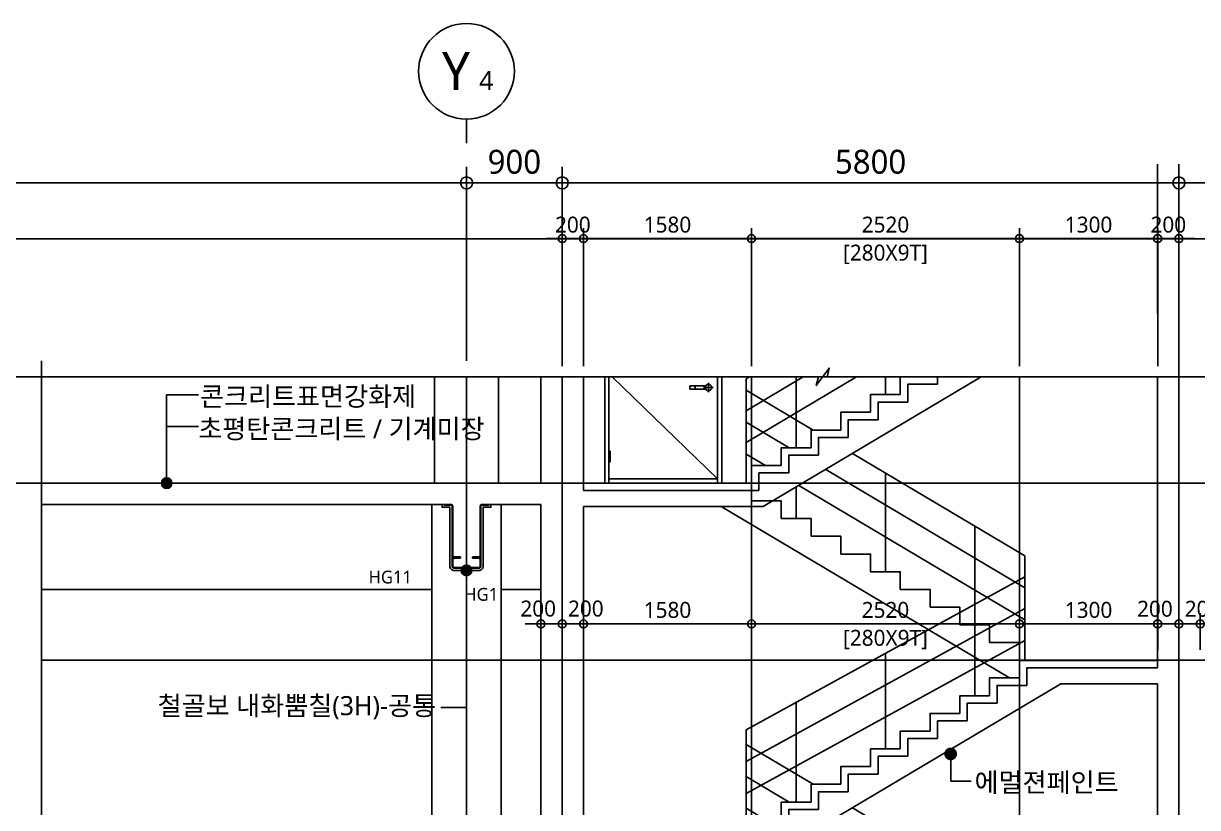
# Model space of a CAD drawing. Header units: millimetres. Extents: x -27671 to 122165, y 825 to 42056.
# Drawn here: x 72202 to 83244, y 34679 to 42056 of the extents above; entities that cross this region are included whole.
import ezdxf
from ezdxf.enums import TextEntityAlignment as Align

# ---------------------------------------------------------------- set-up
doc = ezdxf.new("R2010")
doc.units = ezdxf.units.MM
doc.header["$LTSCALE"] = 100
doc.header["$MEASUREMENT"] = 0
doc.header["$PDSIZE"] = -10
doc.linetypes.add('-HID', pattern=[2.5, 1.5, -1])
doc.linetypes.add('CEN', pattern=[62, 60, -1, 0, -1])
doc.layers.get('0').update_dxf_attribs({"linetype": 'CONTINUOUS'})
doc.layers.get('Defpoints').update_dxf_attribs({"color": 171, "linetype": 'CONTINUOUS'})
for name, color, linetype in [('CEN(ST)', 1, 'CEN'), ('center(창호)', 1, 'CEN'), ('CON', 2, 'CONTINUOUS'), ('DOOR', 4, 'CONTINUOUS'), ('DOOR-ELE', 252, 'CONTINUOUS'), ('ELE-6', 8, 'CONTINUOUS'), ('FIN', 8, 'CONTINUOUS'), ('FIN-1', 6, 'CONTINUOUS'), ('HAN', 9, 'CONTINUOUS'), ('HF', 3, 'CONTINUOUS'), ('LED', 7, 'CONTINUOUS'), ('NDIM', 7, 'CONTINUOUS'), ('OPEN', 1, '-HID'), ('SYM', 7, 'CONTINUOUS'), ('SYM(AXIS)', 7, 'CONTINUOUS'), ('TEXT(AXIS)', 2, 'CONTINUOUS'), ('TEXT(MIN)', 7, 'CONTINUOUS'), ('TEXT(노트)', 7, 'CONTINUOUS'), ('WIPEOUT', 7, 'CONTINUOUS')]:
    doc.layers.add(name, color=color, linetype=linetype)
doc.styles.add('CGS', font='cgse', dxfattribs={"bigfont": 'cgs'})
doc.styles.add('나눔바른고딕', font='NanumBarunGothic.ttf')
doc.dimstyles.new('NDIM 1200', dxfattribs={"dimscale": 75, "dimtxt": 3, "dimasz": 1, "dimexe": 2, "dimexo": 2, "dimgap": 1, "dimtad": 1, "dimdec": 0, "dimdsep": 46, "dimtxsty": 'CGS', "dimblk": 'DOT0', "dimcen": 1, "dimdle": 8, "dimclrd": 256, "dimclre": 256, "dimclrt": 256, "dimadec": 0, "dimazin": 0, "dimtfac": 1, "dimtdec": 0, "dimtix": 1, "dimtmove": 2, "dimatfit": 3, "dimldrblk": 'DOT0', "dimfxl": 1, "dimtolj": 1, "dimtzin": 0, "dimlwd": -1, "dimlwe": -1, "dimarcsym": 0})

# ---------------------------------------------------------------- blocks, each defined once
blk = doc.blocks.new('A$C2F20087E')
at = {"layer": 'SYM(AXIS)'}
blk.add_line((600, 0), (600, 300), dxfattribs=at)
blk.add_circle((600, 900), 600, dxfattribs=at)
blk = doc.blocks.new('DOT0')
blk.add_line((-3, 0), (3, 0))
at = {"color": 6}
blk.add_circle((0, 0), 0.75, dxfattribs=at)
blk = doc.blocks.new('*D142')
at = {"layer": 'Defpoints', "color": 0, "ltscale": 0.4, "transparency": 16777216}
for p in [(83069, 40556), (77269, 38731), (83069, 38731)]:
    blk.add_point(p, dxfattribs=at)
at = {"layer": 'NDIM', "ltscale": 0.4, "transparency": 16777216}
for p, q in [((77269, 38881), (77269, 40706)), ((83069, 38881), (83069, 40706)), ((77344, 40556), (82994, 40556))]:
    blk.add_line(p, q, dxfattribs=at)
at = {"layer": 'NDIM', "ltscale": 0.4, "transparency": 16777216, "xscale": 75, "yscale": 75, "zscale": 75, "rotation": 180}
blk.add_blockref('DOT0', (77269, 40556), dxfattribs=at)
at = {"layer": 'NDIM', "ltscale": 0.4, "transparency": 16777216, "xscale": 75, "yscale": 75, "zscale": 75}
blk.add_blockref('DOT0', (83069, 40556), dxfattribs=at)
at = {"layer": 'NDIM', "ltscale": 0.4, "transparency": 16777216, "insert": (80169, 40753), "char_height": 225, "attachment_point": 5, "style": '나눔바른고딕'}
blk.add_mtext('\\A1;5800', dxfattribs=at)
blk = doc.blocks.new('*D143')
at = {"layer": 'Defpoints', "color": 0, "ltscale": 0.4, "transparency": 16777216}
for p in [(77269, 40556), (76369, 38731), (77269, 38731)]:
    blk.add_point(p, dxfattribs=at)
at = {"layer": 'NDIM', "ltscale": 0.4, "transparency": 16777216}
for p, q in [((76369, 38881), (76369, 40706)), ((77269, 38881), (77269, 40706)), ((76444, 40556), (77194, 40556))]:
    blk.add_line(p, q, dxfattribs=at)
at = {"layer": 'NDIM', "ltscale": 0.4, "transparency": 16777216, "xscale": 75, "yscale": 75, "zscale": 75, "rotation": 180}
blk.add_blockref('DOT0', (76369, 40556), dxfattribs=at)
at = {"layer": 'NDIM', "ltscale": 0.4, "transparency": 16777216, "xscale": 75, "yscale": 75, "zscale": 75}
blk.add_blockref('DOT0', (77269, 40556), dxfattribs=at)
at = {"layer": 'NDIM', "ltscale": 0.4, "transparency": 16777216, "insert": (76819, 40753), "char_height": 225, "attachment_point": 5, "style": '나눔바른고딕'}
blk.add_mtext('\\A1;900', dxfattribs=at)
blk = doc.blocks.new('*D144')
at = {"layer": 'Defpoints', "color": 0, "ltscale": 0.4, "transparency": 16777216}
for p in [(79049, 40031), (77469, 38731), (79049, 38731)]:
    blk.add_point(p, dxfattribs=at)
at = {"layer": 'NDIM', "ltscale": 0.4, "transparency": 16777216}
for p, q in [((77469, 38831), (77469, 40131)), ((79049, 38831), (79049, 40131)), ((77519, 40031), (78999, 40031))]:
    blk.add_line(p, q, dxfattribs=at)
at = {"layer": 'NDIM', "ltscale": 0.4, "transparency": 16777216, "xscale": 50, "yscale": 50, "zscale": 50, "rotation": 180}
blk.add_blockref('DOT0', (77469, 40031), dxfattribs=at)
at = {"layer": 'NDIM', "ltscale": 0.4, "transparency": 16777216, "xscale": 50, "yscale": 50, "zscale": 50}
blk.add_blockref('DOT0', (79049, 40031), dxfattribs=at)
at = {"layer": 'NDIM', "ltscale": 0.4, "transparency": 16777216, "insert": (78259, 40162), "char_height": 150, "attachment_point": 5, "style": '나눔바른고딕'}
blk.add_mtext('\\A1;1580', dxfattribs=at)
blk = doc.blocks.new('*D145')
at = {"layer": 'Defpoints', "color": 0, "ltscale": 0.4, "transparency": 16777216}
for p in [(81569, 40031), (79049, 38731), (81569, 38731)]:
    blk.add_point(p, dxfattribs=at)
at = {"layer": 'NDIM', "ltscale": 0.4, "transparency": 16777216}
for p, q in [((79049, 38831), (79049, 40131)), ((81569, 38831), (81569, 40131)), ((79099, 40031), (81519, 40031))]:
    blk.add_line(p, q, dxfattribs=at)
at = {"layer": 'NDIM', "ltscale": 0.4, "transparency": 16777216, "xscale": 50, "yscale": 50, "zscale": 50, "rotation": 180}
blk.add_blockref('DOT0', (79049, 40031), dxfattribs=at)
at = {"layer": 'NDIM', "ltscale": 0.4, "transparency": 16777216, "xscale": 50, "yscale": 50, "zscale": 50}
blk.add_blockref('DOT0', (81569, 40031), dxfattribs=at)
at = {"layer": 'NDIM', "ltscale": 0.4, "transparency": 16777216, "char_height": 150, "attachment_point": 5, "style": '나눔바른고딕'}
for s, insert in [('\\A1;2520', (80309, 40162)), ('\\A1;[280X9T]', (80309, 39883))]:
    blk.add_mtext(s, dxfattribs=dict(at, insert=insert))
blk = doc.blocks.new('*D146')
at = {"layer": 'Defpoints', "color": 0, "ltscale": 0.4, "transparency": 16777216}
for p in [(82869, 40031), (81569, 38731), (82869, 38731)]:
    blk.add_point(p, dxfattribs=at)
at = {"layer": 'NDIM', "ltscale": 0.4, "transparency": 16777216}
for p, q in [((81569, 38831), (81569, 40131)), ((82869, 38831), (82869, 40131)), ((81619, 40031), (82819, 40031))]:
    blk.add_line(p, q, dxfattribs=at)
at = {"layer": 'NDIM', "ltscale": 0.4, "transparency": 16777216, "xscale": 50, "yscale": 50, "zscale": 50, "rotation": 180}
blk.add_blockref('DOT0', (81569, 40031), dxfattribs=at)
at = {"layer": 'NDIM', "ltscale": 0.4, "transparency": 16777216, "xscale": 50, "yscale": 50, "zscale": 50}
blk.add_blockref('DOT0', (82869, 40031), dxfattribs=at)
at = {"layer": 'NDIM', "ltscale": 0.4, "transparency": 16777216, "insert": (82219, 40162), "char_height": 150, "attachment_point": 5, "style": '나눔바른고딕'}
blk.add_mtext('\\A1;1300', dxfattribs=at)
blk = doc.blocks.new('*D147')
at = {"layer": 'Defpoints', "color": 0, "ltscale": 0.4, "transparency": 16777216}
for p in [(77469, 40031), (77269, 38731), (77469, 38731)]:
    blk.add_point(p, dxfattribs=at)
at = {"layer": 'NDIM', "ltscale": 0.4, "transparency": 16777216}
for p, q in [((77269, 38831), (77269, 40131)), ((77469, 38831), (77469, 40131)), ((77219, 40031), (77169, 40031)), ((77269, 40031), (77469, 40031)), ((77519, 40031), (77569, 40031))]:
    blk.add_line(p, q, dxfattribs=at)
at = {"layer": 'NDIM', "ltscale": 0.4, "transparency": 16777216, "xscale": 50, "yscale": 50, "zscale": 50}
blk.add_blockref('DOT0', (77269, 40031), dxfattribs=at)
at = {"layer": 'NDIM', "ltscale": 0.4, "transparency": 16777216, "xscale": 50, "yscale": 50, "zscale": 50, "rotation": 180}
blk.add_blockref('DOT0', (77469, 40031), dxfattribs=at)
at = {"layer": 'NDIM', "ltscale": 0.4, "transparency": 16777216, "insert": (77369, 40162), "char_height": 150, "attachment_point": 5, "style": '나눔바른고딕'}
blk.add_mtext('\\A1;200', dxfattribs=at)
blk = doc.blocks.new('*D148')
at = {"layer": 'Defpoints', "color": 0, "ltscale": 0.4, "transparency": 16777216}
for p in [(83069, 40031), (82869, 38731), (83069, 38731)]:
    blk.add_point(p, dxfattribs=at)
at = {"layer": 'NDIM', "ltscale": 0.4, "transparency": 16777216}
for p, q in [((82869, 38831), (82869, 40131)), ((83069, 38831), (83069, 40131)), ((82819, 40031), (82769, 40031)), ((82869, 40031), (83069, 40031)), ((83119, 40031), (83169, 40031))]:
    blk.add_line(p, q, dxfattribs=at)
at = {"layer": 'NDIM', "ltscale": 0.4, "transparency": 16777216, "xscale": 50, "yscale": 50, "zscale": 50}
blk.add_blockref('DOT0', (82869, 40031), dxfattribs=at)
at = {"layer": 'NDIM', "ltscale": 0.4, "transparency": 16777216, "xscale": 50, "yscale": 50, "zscale": 50, "rotation": 180}
blk.add_blockref('DOT0', (83069, 40031), dxfattribs=at)
at = {"layer": 'NDIM', "ltscale": 0.4, "transparency": 16777216, "insert": (82969, 40162), "char_height": 150, "attachment_point": 5, "style": '나눔바른고딕'}
blk.add_mtext('\\A1;200', dxfattribs=at)
blk = doc.blocks.new('A$C7D425C14')
at = {"layer": 'CON', "ltscale": 10000}
for points in [[(2870, 8263), (2590, 8263), (2590, 8097)], [(2870, 8263), (3820, 8263)], [(3820, 8113), (2911, 8113), (111, 6447), (-1580, 6447)], [(2590, 8097), (2310, 8097), (2310, 7930)], [(2310, 7930), (2030, 7930), (2030, 7763)], [(2030, 7763), (1750, 7763), (1750, 7597)], [(1750, 7597), (1470, 7597), (1470, 7430)], [(1470, 7430), (1190, 7430), (1190, 7263)], [(1190, 7263), (910, 7263), (910, 7097)], [(910, 7097), (630, 7097), (630, 6930)], [(630, 6930), (350, 6930), (350, 6763)], [(350, 6763), (70, 6763), (70, 6597)], [(70, 6597), (-1580, 6597)], [(2870, 4930), (2590, 4930), (2590, 4763)], [(2870, 4930), (3820, 4930)], [(3820, 4780), (2911, 4780), (111, 3113), (-1580, 3113)], [(2590, 4763), (2310, 4763), (2310, 4597)], [(2310, 4597), (2030, 4597), (2030, 4430)], [(2030, 4430), (1750, 4430), (1750, 4263)], [(1750, 4263), (1470, 4263), (1470, 4097)], [(1470, 4097), (1190, 4097), (1190, 3930)], [(1190, 3930), (910, 3930), (910, 3763)], [(910, 3763), (630, 3763), (630, 3597)], [(630, 3597), (350, 3597), (350, 3430)], [(350, 3430), (70, 3430), (70, 3263)], [(70, 3263), (-1580, 3263)], [(2870, 1597), (2590, 1597), (2590, 1430)], [(2870, 1597), (3820, 1597)], [(3820, 1447), (2911, 1447), (111, -220), (-1580, -220)], [(2590, 1430), (2310, 1430), (2310, 1263)], [(2310, 1263), (2030, 1263), (2030, 1097)], [(2030, 1097), (1750, 1097), (1750, 930)], [(1750, 930), (1470, 930), (1470, 763)], [(1470, 763), (1190, 763), (1190, 597)], [(1190, 597), (910, 597), (910, 430)], [(910, 430), (630, 430), (630, 263)], [(630, 263), (350, 263), (350, 97)], [(350, 97), (70, 97), (70, -70)], [(70, -70), (-1580, -70)]]:
    blk.add_lwpolyline(points, dxfattribs=at)
at = {"layer": 'ELE-6', "ltscale": 10000}
for points in [[(-280, 10000), (0, 10000), (0, 9833)], [(0, 9833), (280, 9833), (280, 9667)], [(2426, 8167), (-284, 9780)], [(280, 9667), (560, 9667), (560, 9500)], [(560, 9500), (840, 9500), (840, 9333)], [(840, 9333), (1120, 9333), (1120, 9167)], [(1120, 9167), (1400, 9167), (1400, 9000)], [(1400, 9000), (1680, 9000), (1680, 8833)], [(1680, 8833), (1960, 8833), (1960, 8667)], [(1960, 8667), (2240, 8667), (2240, 8500)], [(2240, 8500), (2520, 8500), (2520, 8333)], [(2426, 4833), (-284, 6447)], [(201, 6500), (280, 6500), (280, 6333)], [(280, 6333), (560, 6333), (560, 6167)], [(560, 6167), (840, 6167), (840, 6000)], [(840, 6000), (1120, 6000), (1120, 5833)], [(1120, 5833), (1400, 5833), (1400, 5667)], [(1400, 5667), (1680, 5667), (1680, 5500)], [(1680, 5500), (1960, 5500), (1960, 5333)], [(1960, 5333), (2240, 5333), (2240, 5167)], [(2240, 5167), (2520, 5167), (2520, 5000)], [(2426, 1500), (-284, 3113)], [(201, 3167), (280, 3167), (280, 3000)], [(280, 3000), (560, 3000), (560, 2833)], [(560, 2833), (840, 2833), (840, 2667)], [(840, 2667), (1120, 2667), (1120, 2500)], [(1120, 2500), (1400, 2500), (1400, 2333)], [(1400, 2333), (1680, 2333), (1680, 2167)], [(1680, 2167), (1960, 2167), (1960, 2000)], [(1960, 2000), (2240, 2000), (2240, 1833)], [(2240, 1833), (2520, 1833), (2520, 1667)]]:
    blk.add_lwpolyline(points, dxfattribs=at)
at = {"layer": 'FIN-1', "ltscale": 10000}
for points in [[(2800, 8333), (2520, 8333), (2520, 8167)], [(2800, 8333), (3820, 8333)], [(2520, 8167), (2240, 8167), (2240, 8000)], [(2240, 8000), (1960, 8000), (1960, 7833)], [(1960, 7833), (1680, 7833), (1680, 7667)], [(1680, 7667), (1400, 7667), (1400, 7500)], [(1400, 7500), (1120, 7500), (1120, 7333)], [(1120, 7333), (840, 7333), (840, 7167)], [(840, 7167), (560, 7167), (560, 7000)], [(560, 7000), (280, 7000), (280, 6833)], [(280, 6833), (0, 6833), (0, 6667)], [(0, 6667), (-1580, 6667)], [(2800, 5000), (2520, 5000), (2520, 4833)], [(2800, 5000), (3820, 5000)], [(2520, 4833), (2240, 4833), (2240, 4667)], [(2240, 4667), (1960, 4667), (1960, 4500)], [(1960, 4500), (1680, 4500), (1680, 4333)], [(1680, 4333), (1400, 4333), (1400, 4167)], [(1400, 4167), (1120, 4167), (1120, 4000)], [(1120, 4000), (840, 4000), (840, 3833)], [(840, 3833), (560, 3833), (560, 3667)], [(560, 3667), (280, 3667), (280, 3500)], [(280, 3500), (0, 3500), (0, 3333)], [(0, 3333), (-1580, 3333)], [(2800, 1667), (2520, 1667), (2520, 1500)], [(2800, 1667), (3820, 1667)], [(2520, 1500), (2240, 1500), (2240, 1333)], [(2240, 1333), (1960, 1333), (1960, 1167)], [(1960, 1167), (1680, 1167), (1680, 1000)], [(1680, 1000), (1400, 1000), (1400, 833)], [(1400, 833), (1120, 833), (1120, 667)], [(1120, 667), (840, 667), (840, 500)], [(840, 500), (560, 500), (560, 333)], [(560, 333), (280, 333), (280, 167)], [(280, 167), (0, 167), (0, 0)], [(0, 0), (-1580, 0)]]:
    blk.add_lwpolyline(points, dxfattribs=at)
at = {"layer": 'HAN', "ltscale": 10000}
for p, q in [((-50, 10000), (-50, 10874)), ((579, 10500), (-50, 10874)), ((355, 10333), (-50, 10574)), ((420, 10333), (420, 10594)), ((131, 10167), (-50, 10274)), ((2570, 9315), (950, 10279)), ((2570, 9015), (698, 10129)), ((1260, 9167), (1260, 10094)), ((420, 9667), (420, 9964)), ((2570, 8715), (446, 9979)), ((2100, 8667), (2100, 9594)), ((2570, 8333), (2570, 9315)), ((-50, 7680), (2570, 9120)), ((2100, 8000), (2100, 8862)), ((-50, 7380), (2570, 8820)), ((-50, 7080), (2570, 8520)), ((1260, 7500), (1260, 8400)), ((420, 7000), (420, 7938)), ((-50, 6667), (-50, 7680)), ((579, 7167), (-50, 7541)), ((355, 7000), (-50, 7241)), ((420, 7000), (420, 7261)), ((131, 6833), (-50, 6941)), ((2570, 5981), (950, 6946)), ((2570, 5681), (698, 6796)), ((1260, 5833), (1260, 6761)), ((420, 6333), (420, 6630)), ((2570, 5381), (446, 6646)), ((2100, 5333), (2100, 6261)), ((2570, 5000), (2570, 5981)), ((-50, 4315), (2570, 5874)), ((-50, 4015), (2570, 5574)), ((2100, 4667), (2100, 5594)), ((-50, 3715), (2570, 5274)), ((1260, 4167), (1260, 5094)), ((420, 3667), (420, 4594)), ((-50, 3333), (-50, 4315)), ((579, 3833), (-50, 4208)), ((355, 3667), (-50, 3908)), ((420, 3667), (420, 3928)), ((131, 3500), (-50, 3608)), ((2570, 2648), (950, 3612)), ((2570, 2348), (698, 3462)), ((1260, 2500), (1260, 3428)), ((2570, 2048), (446, 3312)), ((420, 3000), (420, 3297)), ((2100, 2000), (2100, 2928)), ((-50, 981), (2570, 2541)), ((2570, 1667), (2570, 2648)), ((-50, 681), (2570, 2241)), ((2100, 1333), (2100, 2261)), ((-50, 381), (2570, 1941)), ((1260, 833), (1260, 1761)), ((420, 333), (420, 1261)), ((-50, 981), (-50, 0))]:
    blk.add_line(p, q, dxfattribs=at)
blk = doc.blocks.new('*U228')
at = {"layer": 'Defpoints'}
blk.add_point((0, 0), dxfattribs=at)
at = {"layer": 'HF'}
for p, q in [((-209, 0), (-147, 0)), ((-209, 0), (-209, -6)), ((209, 0), (147, 0)), ((209, 0), (209, -6)), ((-209, -6), (-147, -6)), ((-135, -18), (-135, -482)), ((-129, -18), (-129, -482)), ((129, -18), (129, -482)), ((135, -18), (135, -482)), ((209, -6), (147, -6)), ((-135, -518), (-135, -582)), ((-129, -518), (-129, -582)), ((-117, -494), (-55, -494)), ((-117, -500), (-55, -500)), ((-117, -506), (-55, -506)), ((-55, -494), (-55, -500)), ((-55, -500), (-55, -506)), ((117, -494), (55, -494)), ((55, -494), (55, -500)), ((117, -500), (55, -500)), ((55, -500), (55, -506)), ((117, -506), (55, -506)), ((129, -518), (129, -582)), ((135, -518), (135, -582)), ((-117, -594), (117, -594)), ((-117, -600), (117, -600))]:
    blk.add_line(p, q, dxfattribs=at)
for centre, radius, start, end in [((-147, -18), 18, 360, 450), ((147, -18), 18, 90, 180), ((-147, -18), 12, 360, 450), ((147, -18), 12, 90, 180), ((-117, -482), 18, 180, 270), ((-117, -518), 18, 90, 180), ((-117, -482), 12, 180, 270), ((-117, -518), 12, 90, 180), ((117, -482), 12, 270, 360), ((117, -482), 18, 270, 360), ((117, -518), 18, 0, 90), ((117, -518), 12, 0, 90), ((-117, -582), 18, 180, 270), ((-117, -582), 12, 180, 270), ((117, -582), 12, 270, 360), ((117, -582), 18, 270, 360)]:
    blk.add_arc(centre, radius, start, end, dxfattribs=at)
blk = doc.blocks.new('*D229')
at = {"layer": 'Defpoints', "color": 0, "ltscale": 0.4, "transparency": 16777216}
for p in [(77069, 36406), (77069, 36064), (77269, 36064)]:
    blk.add_point(p, dxfattribs=at)
at = {"layer": 'NDIM', "ltscale": 0.4, "transparency": 16777216}
for p, q in [((77069, 36164), (77069, 36506)), ((77269, 36164), (77269, 36506)), ((77219, 36406), (77119, 36406))]:
    blk.add_line(p, q, dxfattribs=at)
at = {"layer": 'NDIM', "ltscale": 0.4, "transparency": 16777216, "xscale": 50, "yscale": 50, "zscale": 50, "rotation": 180}
blk.add_blockref('DOT0', (77069, 36406), dxfattribs=at)
at = {"layer": 'NDIM', "ltscale": 0.4, "transparency": 16777216, "xscale": 50, "yscale": 50, "zscale": 50}
blk.add_blockref('DOT0', (77269, 36406), dxfattribs=at)
at = {"layer": 'NDIM', "ltscale": 0.4, "transparency": 16777216, "insert": (77043, 36550), "char_height": 150, "attachment_point": 5, "style": '나눔바른고딕'}
blk.add_mtext('\\A1;200', dxfattribs=at)
blk = doc.blocks.new('*D230')
at = {"layer": 'Defpoints', "color": 0, "ltscale": 0.4, "transparency": 16777216}
for p in [(77469, 36406), (77269, 36064), (77469, 36064)]:
    blk.add_point(p, dxfattribs=at)
at = {"layer": 'NDIM', "ltscale": 0.4, "transparency": 16777216}
for p, q in [((77269, 36164), (77269, 36506)), ((77469, 36164), (77469, 36506)), ((77319, 36406), (77419, 36406))]:
    blk.add_line(p, q, dxfattribs=at)
at = {"layer": 'NDIM', "ltscale": 0.4, "transparency": 16777216, "xscale": 50, "yscale": 50, "zscale": 50, "rotation": 180}
blk.add_blockref('DOT0', (77269, 36406), dxfattribs=at)
at = {"layer": 'NDIM', "ltscale": 0.4, "transparency": 16777216, "xscale": 50, "yscale": 50, "zscale": 50}
blk.add_blockref('DOT0', (77469, 36406), dxfattribs=at)
at = {"layer": 'NDIM', "ltscale": 0.4, "transparency": 16777216, "insert": (77491, 36550), "char_height": 150, "attachment_point": 5, "style": '나눔바른고딕'}
blk.add_mtext('\\A1;200', dxfattribs=at)
blk = doc.blocks.new('*D231')
at = {"layer": 'Defpoints', "color": 0, "ltscale": 0.4, "transparency": 16777216}
for p in [(77469, 36406), (77469, 36064), (79049, 36064)]:
    blk.add_point(p, dxfattribs=at)
at = {"layer": 'NDIM', "ltscale": 0.4, "transparency": 16777216}
for p, q in [((77469, 36164), (77469, 36506)), ((79049, 36164), (79049, 36506)), ((78999, 36406), (77519, 36406))]:
    blk.add_line(p, q, dxfattribs=at)
at = {"layer": 'NDIM', "ltscale": 0.4, "transparency": 16777216, "xscale": 50, "yscale": 50, "zscale": 50, "rotation": 180}
blk.add_blockref('DOT0', (77469, 36406), dxfattribs=at)
at = {"layer": 'NDIM', "ltscale": 0.4, "transparency": 16777216, "xscale": 50, "yscale": 50, "zscale": 50}
blk.add_blockref('DOT0', (79049, 36406), dxfattribs=at)
at = {"layer": 'NDIM', "ltscale": 0.4, "transparency": 16777216, "insert": (78259, 36537), "char_height": 150, "attachment_point": 5, "style": '나눔바른고딕'}
blk.add_mtext('\\A1;1580', dxfattribs=at)
blk = doc.blocks.new('*D232')
at = {"layer": 'Defpoints', "color": 0, "ltscale": 0.4, "transparency": 16777216}
for p in [(81569, 36406), (79049, 36064), (81569, 36064)]:
    blk.add_point(p, dxfattribs=at)
at = {"layer": 'NDIM', "ltscale": 0.4, "transparency": 16777216}
for p, q in [((79049, 36164), (79049, 36506)), ((81569, 36164), (81569, 36506)), ((79099, 36406), (81519, 36406))]:
    blk.add_line(p, q, dxfattribs=at)
at = {"layer": 'NDIM', "ltscale": 0.4, "transparency": 16777216, "xscale": 50, "yscale": 50, "zscale": 50, "rotation": 180}
blk.add_blockref('DOT0', (79049, 36406), dxfattribs=at)
at = {"layer": 'NDIM', "ltscale": 0.4, "transparency": 16777216, "xscale": 50, "yscale": 50, "zscale": 50}
blk.add_blockref('DOT0', (81569, 36406), dxfattribs=at)
at = {"layer": 'NDIM', "ltscale": 0.4, "transparency": 16777216, "char_height": 150, "attachment_point": 5, "style": '나눔바른고딕'}
for s, insert in [('\\A1;2520', (80309, 36537)), ('\\A1;[280X9T]', (80309, 36259))]:
    blk.add_mtext(s, dxfattribs=dict(at, insert=insert))
blk = doc.blocks.new('*D233')
at = {"layer": 'Defpoints', "color": 0, "ltscale": 0.4, "transparency": 16777216}
for p in [(82869, 36406), (81569, 36064), (82869, 36064)]:
    blk.add_point(p, dxfattribs=at)
at = {"layer": 'NDIM', "ltscale": 0.4, "transparency": 16777216}
for p, q in [((81569, 36164), (81569, 36506)), ((82869, 36164), (82869, 36506)), ((81619, 36406), (82819, 36406))]:
    blk.add_line(p, q, dxfattribs=at)
at = {"layer": 'NDIM', "ltscale": 0.4, "transparency": 16777216, "xscale": 50, "yscale": 50, "zscale": 50, "rotation": 180}
blk.add_blockref('DOT0', (81569, 36406), dxfattribs=at)
at = {"layer": 'NDIM', "ltscale": 0.4, "transparency": 16777216, "xscale": 50, "yscale": 50, "zscale": 50}
blk.add_blockref('DOT0', (82869, 36406), dxfattribs=at)
at = {"layer": 'NDIM', "ltscale": 0.4, "transparency": 16777216, "insert": (82219, 36537), "char_height": 150, "attachment_point": 5, "style": '나눔바른고딕'}
blk.add_mtext('\\A1;1300', dxfattribs=at)
blk = doc.blocks.new('*D234')
at = {"layer": 'Defpoints', "color": 0, "ltscale": 0.4, "transparency": 16777216}
for p in [(82869, 36406), (82869, 36064), (83069, 36064)]:
    blk.add_point(p, dxfattribs=at)
at = {"layer": 'NDIM', "ltscale": 0.4, "transparency": 16777216}
for p, q in [((82869, 36164), (82869, 36506)), ((83069, 36164), (83069, 36506)), ((83019, 36406), (82919, 36406))]:
    blk.add_line(p, q, dxfattribs=at)
at = {"layer": 'NDIM', "ltscale": 0.4, "transparency": 16777216, "xscale": 50, "yscale": 50, "zscale": 50, "rotation": 180}
blk.add_blockref('DOT0', (82869, 36406), dxfattribs=at)
at = {"layer": 'NDIM', "ltscale": 0.4, "transparency": 16777216, "xscale": 50, "yscale": 50, "zscale": 50}
blk.add_blockref('DOT0', (83069, 36406), dxfattribs=at)
at = {"layer": 'NDIM', "ltscale": 0.4, "transparency": 16777216, "insert": (82843, 36548), "char_height": 150, "attachment_point": 5, "style": '나눔바른고딕'}
blk.add_mtext('\\A1;200', dxfattribs=at)
blk = doc.blocks.new('*D235')
at = {"layer": 'Defpoints', "color": 0, "ltscale": 0.4, "transparency": 16777216}
for p in [(83269, 36406), (83069, 36064), (83269, 36064)]:
    blk.add_point(p, dxfattribs=at)
at = {"layer": 'NDIM', "ltscale": 0.4, "transparency": 16777216}
for p, q in [((83069, 36164), (83069, 36506)), ((83269, 36164), (83269, 36506)), ((83119, 36406), (83219, 36406))]:
    blk.add_line(p, q, dxfattribs=at)
at = {"layer": 'NDIM', "ltscale": 0.4, "transparency": 16777216, "xscale": 50, "yscale": 50, "zscale": 50, "rotation": 180}
blk.add_blockref('DOT0', (83069, 36406), dxfattribs=at)
at = {"layer": 'NDIM', "ltscale": 0.4, "transparency": 16777216, "xscale": 50, "yscale": 50, "zscale": 50}
blk.add_blockref('DOT0', (83269, 36406), dxfattribs=at)
at = {"layer": 'NDIM', "ltscale": 0.4, "transparency": 16777216, "insert": (83291, 36548), "char_height": 150, "attachment_point": 5, "style": '나눔바른고딕'}
blk.add_mtext('\\A1;200', dxfattribs=at)

msp = doc.modelspace()

# ---------------------------------------------------------------- hatches: boundary and pattern name
at = {"ltscale": 10000}
h = msp.add_hatch(color=256, dxfattribs=at)
h.dxf.hatch_style = 1
edge = h.paths.add_edge_path()
edge.add_arc((73548.9, 37730.6), 50, 0, 360)
h = msp.add_hatch(color=256, dxfattribs=at)
h.dxf.hatch_style = 1
edge = h.paths.add_edge_path()
edge.add_arc((76368.8, 36909.6), 50, -180, 180)

# ---------------------------------------------------------------- linework, layer by layer
at = {"layer": 'CEN(ST)', "ltscale": 10000}
for p, q in [((83068.8, 40730.6), (83068.8, 825)), ((76368.8, 38730.6), (76368.8, 825)), ((77268.8, 38730.6), (77268.8, 825)), ((79048.8, 38730.6), (79048.8, 17170.2)), ((81568.8, 38730.6), (81568.8, 825)), ((72202.3, 37730.6), (86847.1, 37730.6)), ((72371.5, 36063.9), (83750.5, 36063.9))]:
    msp.add_line(p, q, dxfattribs=at)
at = {"layer": 'CON', "ltscale": 10000}
for p, q in [((82868.8, 40730.6), (82868.8, 39327.2)), ((77068.8, 38730.6), (77068.8, 37730.6)), ((77468.8, 38730.6), (77468.8, 37660.6)), ((82868.8, 38730.6), (82868.8, 35993.9)), ((77068.8, 37530.6), (77068.8, 27480.6)), ((77468.8, 37510.6), (77468.8, 34327.2)), ((82868.8, 35843.9), (82868.8, 32660.6))]:
    msp.add_line(p, q, dxfattribs=at)
at = {"layer": 'CON', "ltscale": 0.1}
msp.add_line((72371.5, 37730.6), (77068.8, 37730.6), dxfattribs=at)
at = {"layer": 'CON', "ltscale": 10000}
for points in [[(80798.8, 38660.6), (80518.8, 38660.6), (80518.8, 38493.9)], [(80798.8, 38730.6), (80798.8, 38660.6)], [(80518.8, 38493.9), (80238.8, 38493.9), (80238.8, 38327.2)], [(80238.8, 38327.2), (79958.8, 38327.2), (79958.8, 38160.6)], [(79958.8, 38160.6), (79678.8, 38160.6), (79678.8, 37993.9)], [(79678.8, 37993.9), (79398.8, 37993.9), (79398.8, 37827.2)], [(79398.8, 37827.2), (79118.8, 37827.2), (79118.8, 37660.6)], [(79118.8, 37660.6), (77468.8, 37660.6)]]:
    msp.add_lwpolyline(points, dxfattribs=at)
at = {"layer": 'CON', "ltscale": 0.1}
for points in [[(72371.5, 37530.6), (76221.8, 37530.6)], [(76515.8, 37530.6), (77068.8, 37530.6)]]:
    msp.add_lwpolyline(points, dxfattribs=at)
at = {"layer": 'Defpoints', "ltscale": 10000}
for p, q in [((63075, 40555.6), (116325, 40555.6)), ((63075, 40030.6), (116325, 40030.6)), ((63075, 37730.6), (116325, 37730.6))]:
    msp.add_line(p, q, dxfattribs=at)
at = {"layer": 'FIN', "ltscale": 10000}
msp.add_lwpolyline([(76577.8, 37530.6), (76577.8, 37524.6), (76515.8, 37524.6, 0.4142136), (76503.8, 37512.6), (76503.8, 36948.6, -0.4142136), (76485.8, 36930.6), (76251.8, 36930.6, -0.4142136), (76233.8, 36948.6), (76233.8, 37512.6, 0.4142136), (76221.8, 37524.6), (76159.8, 37524.6), (76159.8, 37530.6), (76138.8, 37530.6), (76138.8, 37503.6), (76212.8, 37503.6), (76212.8, 36948.6, 0.4142136), (76251.8, 36909.6), (76485.8, 36909.6, 0.4142136), (76524.8, 36948.6), (76524.8, 37503.6), (76598.8, 37503.6), (76598.8, 37530.6)], format="xyb", close=True, dxfattribs=at)
at = {"layer": 'FIN-1', "ltscale": 10000}
for points in [[(80728.8, 38730.6), (80448.8, 38730.6), (80448.8, 38563.9)], [(80448.8, 38563.9), (80168.8, 38563.9), (80168.8, 38397.2)], [(80168.8, 38397.2), (79888.8, 38397.2), (79888.8, 38230.6)], [(79888.8, 38230.6), (79608.8, 38230.6), (79608.8, 38063.9)], [(79608.8, 38063.9), (79328.8, 38063.9), (79328.8, 37897.2)], [(79328.8, 37897.2), (79048.8, 37897.2), (79048.8, 37730.6)]]:
    msp.add_lwpolyline(points, dxfattribs=at)
at = {"layer": 'HAN', "ltscale": 10000}
for p, q in [((76068.8, 38730.6), (76068.8, 37730.6)), ((76668.8, 38730.6), (76668.8, 37730.6)), ((78998.8, 38711.9), (79030.1, 38730.6)), ((78998.8, 38411.9), (79534.1, 38730.6)), ((78998.8, 38111.9), (80038.1, 38730.6)), ((78998.8, 38711.9), (78998.8, 37730.6)), ((79468.8, 38063.9), (79468.8, 38730.6)), ((80308.8, 38563.9), (80308.8, 38730.6)), ((76043.8, 37530.6), (76043.8, 27730.6)), ((76693.8, 37530.6), (76693.8, 27730.6))]:
    msp.add_line(p, q, dxfattribs=at)
for points in [[(72371.5, 36730.6), (76043.8, 36730.6)], [(76693.8, 36730.6), (77068.8, 36730.6)]]:
    msp.add_lwpolyline(points, dxfattribs=at)
at = {"layer": 'LED', "ltscale": 10000}
for p, q in [((73848.9, 38561.4), (73548.9, 38561.4)), ((73548.9, 38561.4), (73548.9, 37730.6)), ((73848.9, 38263.6), (73548.9, 38263.6)), ((76368.8, 35619.6), (76368.8, 36909.6)), ((76126, 35619.6), (76368.8, 35619.6))]:
    msp.add_line(p, q, dxfattribs=at)
for centre in [(73548.9, 37730.6), (76368.8, 36909.6)]:
    msp.add_circle(centre, 50, dxfattribs=at)
at = {"layer": 'SYM', "ltscale": 10000}
msp.add_lwpolyline([(72371.5, 2825), (72371.5, 22015.1), (72289, 21994.8), (72459.6, 22116.3), (72371.5, 22096.1), (72371.5, 38880.6)], dxfattribs=at)

# ---------------------------------------------------------------- block references
at = {"xscale": 0.75, "yscale": 0.75, "zscale": 0.75}
msp.add_blockref('A$C2F20087E', (75918.8, 40930.6), dxfattribs=at)
at = {"layer": 'HF'}
msp.add_blockref('*U228', (76368.8, 37530.6), dxfattribs=at)

# ---------------------------------------------------------------- texts
at = {"layer": 'TEXT(AXIS)', "style": '나눔바른고딕'}
for s, height, p in [('Y', 360, (76270, 41608.6)), ('4', 180, (76554.5, 41518.6))]:
    msp.add_text(s, height=height, dxfattribs=at).set_placement(p, align=Align.MIDDLE)
at = {"layer": 'TEXT(MIN)', "style": '나눔바른고딕'}
for s, p in [('콘크리트표면강화제', (75895.3, 38547.1)), ('초평탄콘크리트 / 기계미장', (76539.5, 38241.6)), ('철골보 내화뿜칠(3H)-공통', (76082.1, 35637.2))]:
    msp.add_text(s, height=180, dxfattribs=at).set_placement(p, align=Align.MIDDLE_RIGHT)
msp.add_text('에멀젼페인트', height=180, dxfattribs=at).set_placement((81146.6, 34915.9), align=Align.MIDDLE_LEFT)
at = {"layer": 'TEXT(노트)', "style": '나눔바른고딕'}
for s, p in [('HG11', (75448, 36847.3)), ('HG1', (76348, 36684.7))]:
    msp.add_text(s, height=120, dxfattribs=at).set_placement(p, align=Align.MIDDLE_LEFT)

# ---------------------------------------------------------------- dimensions: what is measured, and where the dimension line sits
at = {"layer": 'NDIM', "ltscale": 0.4}
for base, p1, p2, override, picture, middle in [((77268.8, 40555.6), (76368.8, 38730.6), (77268.8, 38730.6), {"dimtxsty": '나눔바른고딕'}, '*D143', (76818.8, 40752.9)), ((82868.8, 40030.6), (81568.8, 38730.6), (82868.8, 38730.6), {"dimscale": 50, "dimtxsty": '나눔바른고딕'}, '*D146', (82218.8, 40162.1)), ((83068.8, 40030.6), (82868.8, 38730.6), (83068.8, 38730.6), {"dimscale": 50, "dimtxsty": '나눔바른고딕'}, '*D148', (82968.8, 40162)), ((82868.8, 36405.7), (81568.8, 36063.9), (82868.8, 36063.9), {"dimscale": 50, "dimtxsty": '나눔바른고딕'}, '*D233', (82218.8, 36537.3))]:
    dim = msp.add_linear_dim(base=base, p1=p1, p2=p2, dimstyle='NDIM 1200', override=override, dxfattribs=at)
    dim.commit()
    dim.dimension.update_dxf_attribs({"geometry": picture, "text_midpoint": middle})
for base, p1, p2, picture, middle in [((81568.8, 40030.6), (79048.8, 38730.6), (81568.8, 38730.6), '*D145', (80308.8, 40030.6)), ((81568.8, 36405.7), (79048.8, 36063.9), (81568.8, 36063.9), '*D232', (80308.8, 36405.7))]:
    dim = msp.add_linear_dim(base=base, p1=p1, p2=p2, text='<>\\X[280X9T]', dimstyle='NDIM 1200', override={"dimscale": 50, "dimtxsty": '나눔바른고딕'}, dxfattribs=at)
    dim.commit()
    dim.dimension.update_dxf_attribs({"geometry": picture, "text_midpoint": middle})
for base, p1, p2, picture, middle in [((77068.8, 36405.7), (77268.8, 36063.9), (77068.8, 36063.9), '*D229', (77042.7, 36549.9)), ((82868.8, 36405.7), (83068.8, 36063.9), (82868.8, 36063.9), '*D234', (82842.7, 36547.6))]:
    dim = msp.add_linear_dim(base=base, p1=p1, p2=p2, angle=180, dimstyle='NDIM 1200', override={"dimscale": 50, "dimtxsty": '나눔바른고딕'}, dxfattribs=at)
    dim.commit()
    dim.dimension.update_dxf_attribs({"geometry": picture, "text_midpoint": middle, "dimtype": 160})
for base, p1, p2, picture, middle in [((77468.8, 36405.7), (77268.8, 36063.9), (77468.8, 36063.9), '*D230', (77490.8, 36549.9)), ((83268.8, 36405.7), (83068.8, 36063.9), (83268.8, 36063.9), '*D235', (83290.8, 36547.6))]:
    dim = msp.add_linear_dim(base=base, p1=p1, p2=p2, dimstyle='NDIM 1200', override={"dimscale": 50, "dimtxsty": '나눔바른고딕'}, dxfattribs=at)
    dim.commit()
    dim.dimension.update_dxf_attribs({"geometry": picture, "text_midpoint": middle, "dimtype": 160})
dim = msp.add_linear_dim(base=(77468.8, 36405.7), p1=(79048.8, 36063.9), p2=(77468.8, 36063.9), angle=180, dimstyle='NDIM 1200', override={"dimscale": 50, "dimtxsty": '나눔바른고딕'}, dxfattribs=at)
dim.commit()
dim.dimension.update_dxf_attribs({"geometry": '*D231', "text_midpoint": (78258.8, 36537.2)})

# ---------------------------------------------------------------- leaders
at = {"layer": 'NDIM', "ltscale": 10000}
msp.add_leader([(80922.2, 35183.2), (80922.2, 34927.3), (81116.4, 34927.3)], dimstyle='NDIM 1200', override={"dimscale": 120, "dimasz": 1, "dimgap": 1, "dimtad": 0, "dimldrblk": 'Dot'}, dxfattribs=at)

# ---------------------------------------------------------------- next in the draw order: wipeouts: each hides what was drawn before it
msp.add_wipeout([(78768.8, 37730.6), (77668.8, 37730.6), (77668.8, 38730.6), (78768.8, 38730.6)]).dxf.layer = 'WIPEOUT'

# ---------------------------------------------------------------- next in the draw order: linework, layer by layer
at = {"layer": 'center(창호)'}
for p, q in [((78643.8, 38675.6), (78643.8, 38585.6)), ((78688.8, 38630.6), (78598.8, 38630.6))]:
    msp.add_line(p, q, dxfattribs=at)
at = {"layer": 'CON', "ltscale": 10000}
msp.add_lwpolyline([(81209.6, 38730.6), (79160, 37510.6), (77468.8, 37510.6)], dxfattribs=at)
at = {"layer": 'Defpoints', "ltscale": 10000}
msp.add_line((63075, 38730.6), (116325, 38730.6), dxfattribs=at)
at = {"layer": 'DOOR', "ltscale": 1000}
for p, q in [((77668.8, 38730.6), (77668.8, 37730.6)), ((77708.8, 38730.6), (77708.8, 37730.6)), ((78728.8, 38730.6), (78728.8, 37730.6)), ((78768.8, 38730.6), (78768.8, 37730.6)), ((78728.8, 37770.6), (77708.8, 37770.6)), ((78768.8, 37730.6), (77668.8, 37730.6))]:
    msp.add_line(p, q, dxfattribs=at)
msp.add_circle((78643.8, 38630.6), 30, dxfattribs=at)
at = {"layer": 'DOOR-ELE', "ltscale": 1000}
for p, q in [((78617.8, 38645.6), (78468.8, 38645.6)), ((78468.8, 38645.6), (78468.8, 38615.6)), ((78518.8, 38645.6), (78518.8, 38615.6)), ((78617.8, 38615.6), (78468.8, 38615.6))]:
    msp.add_line(p, q, dxfattribs=at)
msp.add_lwpolyline([(77708.8, 37930.6), (77718.8, 37930.6), (77718.8, 38030.6), (77708.8, 38030.6)], close=True, dxfattribs=at)
at = {"layer": 'FIN-1', "ltscale": 10000}
msp.add_lwpolyline([(79048.8, 37730.6), (77468.8, 37730.6)], dxfattribs=at)
at = {"layer": 'OPEN', "ltscale": 700}
msp.add_line((77739.7, 38730.6), (78728.8, 37770.6), dxfattribs=at)
at = {"layer": 'SYM', "ltscale": 10000}
msp.add_lwpolyline([(72202.3, 38730.6), (79678.3, 38730.6), (79658, 38648.1), (79779.5, 38813.1), (79759.3, 38730.6), (87243.5, 38730.6)], dxfattribs=at)

# ---------------------------------------------------------------- next in the draw order: block references
at = {"ltscale": 10000}
msp.add_blockref('A$C7D425C14', (79048.8, 27730.6), dxfattribs=at)

# ---------------------------------------------------------------- next in the draw order: dimensions: what is measured, and where the dimension line sits
at = {"layer": 'NDIM', "ltscale": 0.4}
for base, p1, p2, override, picture, middle in [((83068.8, 40555.6), (77268.8, 38730.6), (83068.8, 38730.6), {"dimtxsty": '나눔바른고딕'}, '*D142', (80168.8, 40752.7)), ((77468.8, 40030.6), (77268.8, 38730.6), (77468.8, 38730.6), {"dimscale": 50, "dimtxsty": '나눔바른고딕'}, '*D147', (77368.8, 40162)), ((79048.8, 40030.6), (77468.8, 38730.6), (79048.8, 38730.6), {"dimscale": 50, "dimtxsty": '나눔바른고딕'}, '*D144', (78258.8, 40162))]:
    dim = msp.add_linear_dim(base=base, p1=p1, p2=p2, dimstyle='NDIM 1200', override=override, dxfattribs=at)
    dim.commit()
    dim.dimension.update_dxf_attribs({"geometry": picture, "text_midpoint": middle})

doc.saveas('drawing.dxf')
